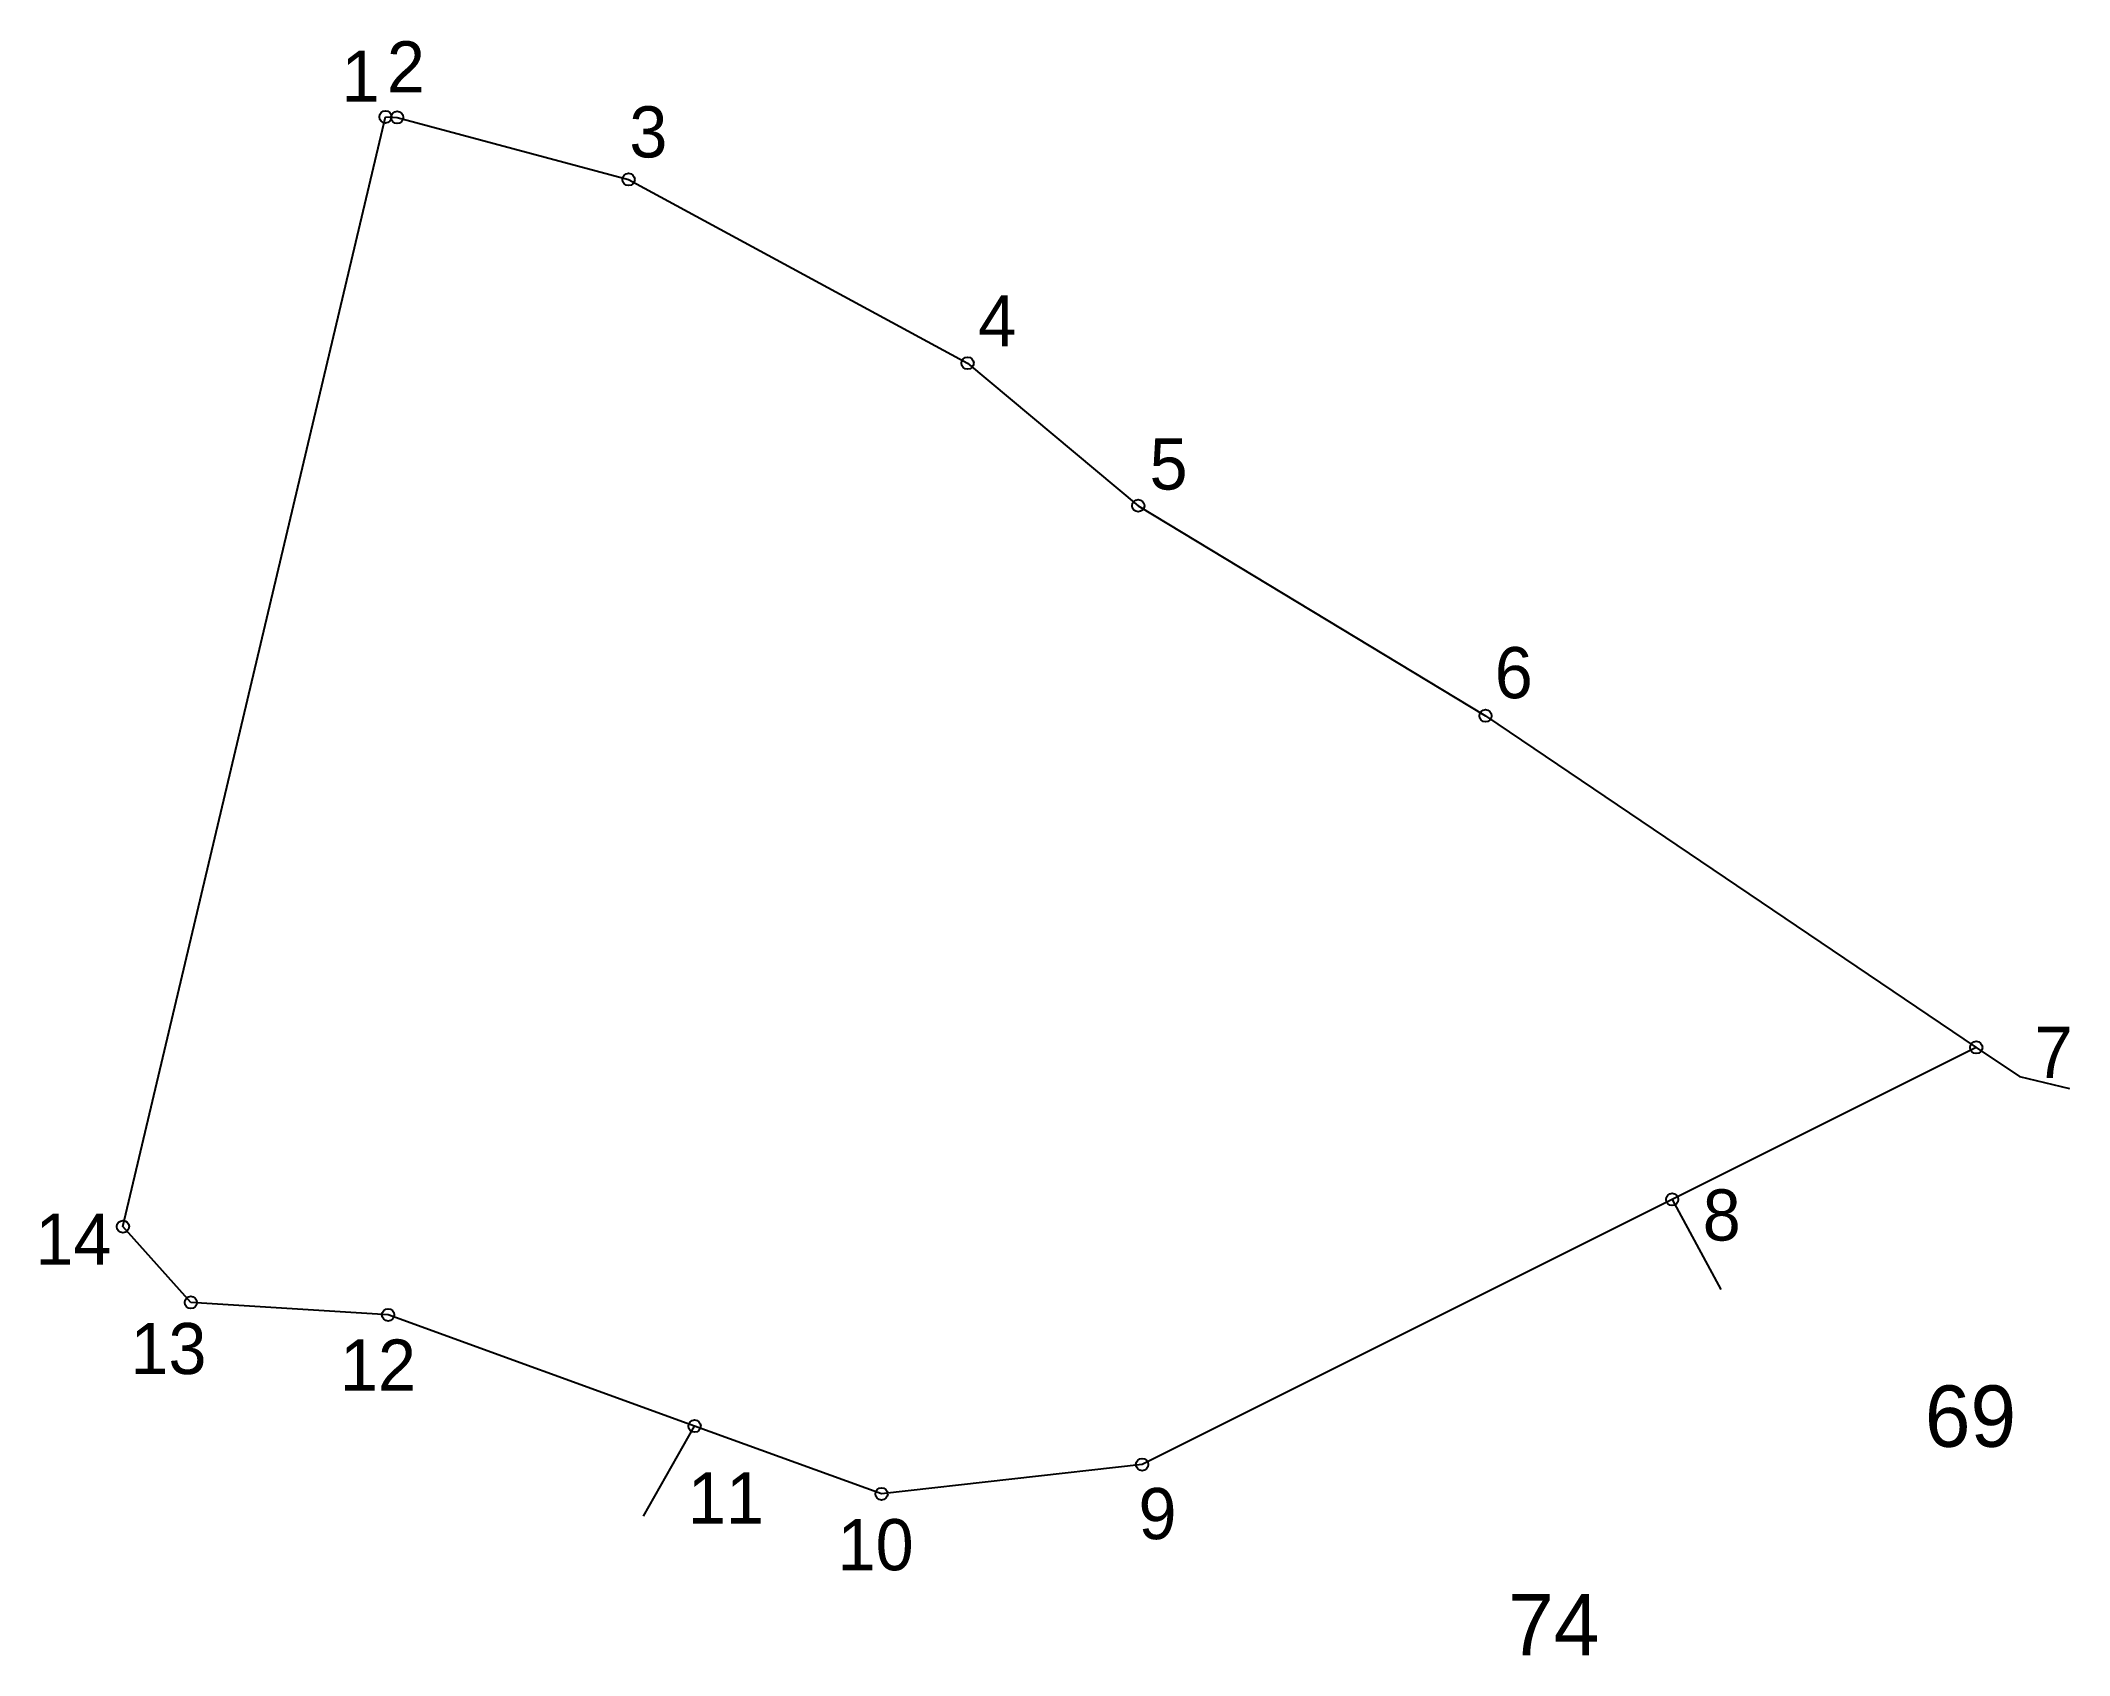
# Model space of a CAD drawing. Extents: x 547431 to 547576, y 1820985 to 1821100.
import ezdxf

# ---------------------------------------------------------------- set-up
doc = ezdxf.new("R2010")
doc.units = 0
for name, color, linetype in [('CanhThua', 7, 'Continuous'), ('MocDinhThua', 7, 'Continuous'), ('NhanTuCan', 7, 'Continuous'), ('RauThua', 7, 'Continuous'), ('SoHieuDinhThua', 7, 'Continuous')]:
    doc.layers.add(name, color=color, linetype=linetype)

msp = doc.modelspace()

# ---------------------------------------------------------------- linework, layer by layer
at = {"layer": 'CanhThua'}
for p, q in [((547436.96, 1821015.85), (547455.69, 1821095.04)), ((547455.69, 1821095.04), (547456.52, 1821095.01)), ((547456.52, 1821095.01), (547473.04, 1821090.58)), ((547473.04, 1821090.58), (547497.23, 1821077.47)), ((547497.23, 1821077.47), (547509.4, 1821067.3)), ((547509.4, 1821067.3), (547534.18, 1821052.31)), ((547534.18, 1821052.31), (547569.2, 1821028.64)), ((547569.2, 1821028.64), (547547.5, 1821017.79)), ((547547.5, 1821017.79), (547509.68, 1820998.87)), ((547441.8, 1821010.44), (547436.96, 1821015.85)), ((547455.88, 1821009.55), (547441.8, 1821010.44)), ((547477.75, 1821001.62), (547455.88, 1821009.55)), ((547491.09, 1820996.78), (547477.75, 1821001.62)), ((547509.68, 1820998.87), (547491.09, 1820996.78))]:
    msp.add_line(p, q, dxfattribs=at)
at = {"layer": 'MocDinhThua'}
for centre in [(547455.69, 1821095.04), (547456.52, 1821095.01), (547473.04, 1821090.58), (547497.23, 1821077.47), (547509.4, 1821067.3), (547534.18, 1821052.31), (547569.2, 1821028.64), (547547.5, 1821017.79), (547436.96, 1821015.85), (547441.8, 1821010.44), (547455.88, 1821009.55), (547477.75, 1821001.62), (547509.68, 1820998.87), (547491.09, 1820996.78)]:
    msp.add_circle(centre, 0.438, dxfattribs=at)
at = {"layer": 'RauThua'}
for p, q in [((547569.2, 1821028.64), (547572.28, 1821026.56)), ((547572.28, 1821026.56), (547575.85, 1821025.7)), ((547547.5, 1821017.79), (547550.97, 1821011.36)), ((547474.09, 1820995.18), (547477.75, 1821001.62))]:
    msp.add_line(p, q, dxfattribs=at)

# ---------------------------------------------------------------- texts
at = {"layer": 'NhanTuCan'}
for s, p in [('69', (547565.53, 1821000.14)), ('74', (547535.79, 1820985.25))]:
    msp.add_text(s, height=4.379, dxfattribs=at).set_placement(p)
at = {"layer": 'SoHieuDinhThua'}
for s, height, p in [('1', 3.65, (547452.55, 1821096.13)), ('2', 3.65, (547455.79, 1821096.79)), ('3', 3.65, (547473.09, 1821092.15)), ('4', 3.65, (547497.98, 1821078.67)), ('5', 3.65, (547510.21, 1821068.45)), ('6', 3.65, (547534.84, 1821053.56)), ('7', 3.65, (547573.36, 1821026.46)), ('8', 3.65, (547549.68, 1821014.86)), ('14', 3.649, (547430.71, 1821013.13)), ('13', 3.649, (547437.49, 1821005.33)), ('12', 3.649, (547452.44, 1821004.15)), ('11', 3.649, (547477.27, 1820994.66)), ('9', 3.65, (547509.42, 1820993.55)), ('10', 3.649, (547487.95, 1820991.33))]:
    msp.add_text(s, height=height, dxfattribs=at).set_placement(p)

doc.saveas('drawing.dxf')
